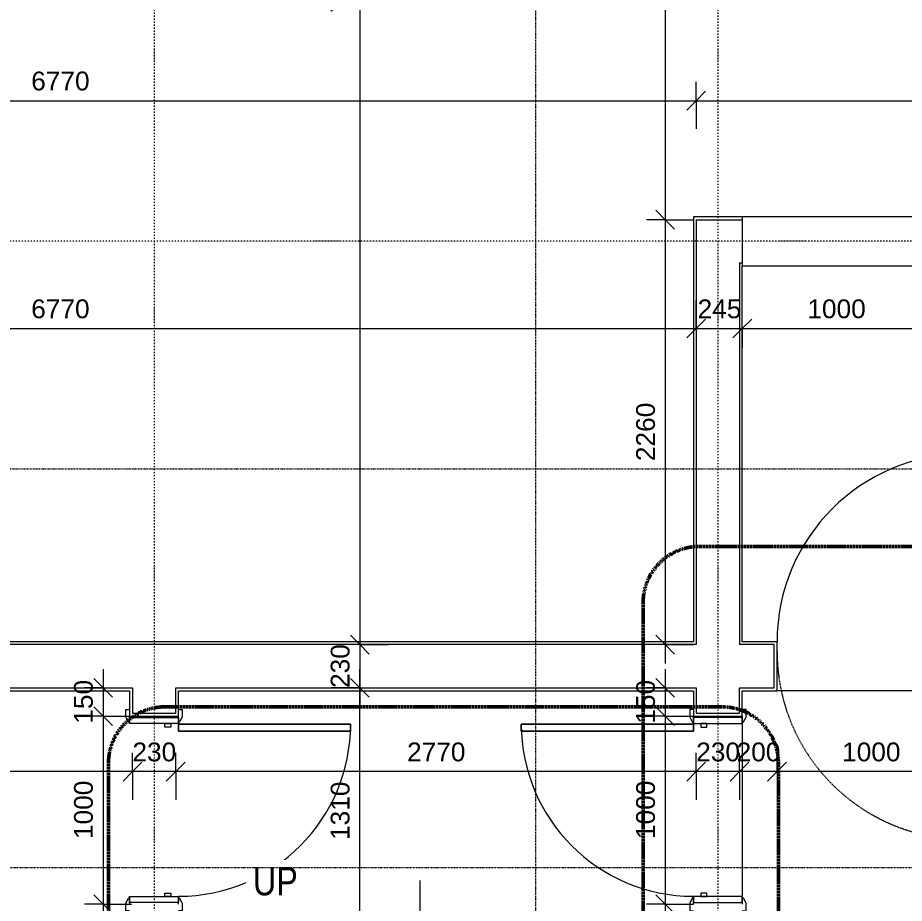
# Model space of a CAD drawing. Header units: millimetres. Extents: x -21051 to 202668, y -15646 to 13691.
# Drawn here: x -1097 to 3621, y -2312 to 2398 of the extents above; entities that cross this region are included whole.
import ezdxf

# ---------------------------------------------------------------- set-up
doc = ezdxf.new("R2010")
doc.units = ezdxf.units.MM
for name, pattern in [('Dash', [6, 4, -2]), ('Dash dot', [15.875, 6.35, -4.7625, 0, -4.7625]), ('Overhead', [2.8, 2, -0.8]), ('TD_Callout Boundary', [4, 2, -2]), ('TD_Level Line', [8, 4, -2, 0, -2])]:
    doc.linetypes.add(name, pattern=pattern)
for name, color, linetype, lineweight in [('A-ANNO-DIMS', 211, 'Continuous', 9), ('A-ANNO-DIMS-100', 211, 'Continuous', 9), ('A-ANNO-SYMB', 150, 'Continuous', 9), ('A-DETL-GENF', 92, 'Continuous', 5), ('A-DETL-MEDM', 33, 'Continuous', 9), ('A-DOOR', 31, 'Continuous', 5), ('A-DOOR-FRAM', 31, 'Continuous', 5), ('A-FLOR', 192, 'Continuous', 5), ('A-WALL', 113, 'Continuous', 5), ('G-ANNO-SYMB', 111, 'Continuous', 9), ('I-WALL', 2, 'Continuous', 5), ('S-GRID', 1, 'Continuous', 9), ('S-STRS', 31, 'Continuous', 5), ('S-STRS-IDEN', 31, 'Continuous', 5)]:
    doc.layers.add(name, color=color, linetype=linetype, lineweight=lineweight)
doc.layers.get('0').off()
doc.styles.add('Arial Narrow', font='ARIALN.TTF', dxfattribs={"height": 150})
doc.styles.add('Arial_3', font='arial.ttf', dxfattribs={"height": 100})
doc.dimstyles.new('Arial_1_0', dxfattribs={"dimscale": 304.8, "dimtxt": 102.02594, "dimasz": 0.328084, "dimexe": 0.328084, "dimexo": 0.0625, "dimgap": 0.082021, "dimtad": 1, "dimdec": 0, "dimzin": 0, "dimdsep": 46, "dimtxsty": 'Arial_3', "dimblk1": 'OBLIQUE', "dimblk2": 'OBLIQUE', "dimsah": 1, "dimcen": 0.09, "dimdle": 0.328084, "dimazin": 0, "dimtfac": 1, "dimtdec": 4, "dimtix": 1, "dimtmove": 0, "dimatfit": 3, "dimfxl": 0.492126, "dimfxlon": 1, "dimtvp": 1, "dimtolj": 1, "dimtzin": 0, "dimarcsym": 2})

# ---------------------------------------------------------------- blocks, each defined once
blk = doc.blocks.new('Doors_IntSgl - 1000x2700mm-873490-00_Ground floor')
at = {"layer": 'A-DOOR'}
for p, q in [((420, 1046), (420, 130)), ((458, 1046), (420, 1046)), ((420, 130), (420, 1046)), ((420, 1046), (458, 1046)), ((458, 130), (458, 1046)), ((458, 1046), (458, 130)), ((-495, 150), (-535, 150)), ((-535, 150), (-535, 130)), ((-469, 136), (-495, 150)), ((495, 150), (469, 136)), ((535, 150), (495, 150)), ((535, 130), (535, 150)), ((-500, 130), (-465, 130)), ((420, 130), (458, 130)), ((458, 130), (420, 130)), ((465, 130), (500, 130)), ((-535, -130), (-535, -150)), ((-465, -130), (-500, -130)), ((-495, -150), (-469, -136)), ((500, -130), (465, -130)), ((469, -136), (495, -150)), ((535, -150), (535, -130)), ((-535, -150), (-495, -150)), ((495, -150), (535, -150))]:
    blk.add_line(p, q, dxfattribs=at)
for centre, radius, start, end in [((458, 130), 916, 90, 180), ((-473, 129), 8.06, 7.125, 60.2551), ((-473, 129), 8.06, 7.125, 60.2551), ((473, 129), 8.06, 119.7449, 172.875), ((473, 129), 8.06, 119.7449, 172.875), ((-473, -129), 8.06, 299.7449, 352.875), ((473, -129), 8.06, 187.125, 240.2551)]:
    blk.add_arc(centre, radius, start, end, dxfattribs=at)
at = {"layer": 'A-DOOR-FRAM'}
for p, q in [((-460, 130), (-492, 130)), ((-492, 130), (-492, -130)), ((-460, -130), (-460, 130)), ((460, 130), (460, -130)), ((492, 130), (460, 130)), ((492, -130), (492, 130)), ((-441, 90), (-460, 90)), ((-460, 90), (-460, 58)), ((-460, 58), (-441, 58)), ((-441, 58), (-441, 90)), ((460, 90), (441, 90)), ((441, 90), (441, 58)), ((441, 58), (460, 58)), ((460, 58), (460, 90)), ((-492, -130), (-460, -130)), ((460, -130), (492, -130))]:
    blk.add_line(p, q, dxfattribs=at)
blk = doc.blocks.new('Doors_IntSgl - 1000x2700mm-873435-00_Ground floor')
at = {"layer": 'A-DOOR'}
for p, q in [((-535, 150), (-495, 150)), ((-535, 130), (-535, 150)), ((-495, 150), (-469, 136)), ((469, 136), (495, 150)), ((495, 150), (535, 150)), ((535, 150), (535, 130)), ((-465, 130), (-500, 130)), ((500, 130), (465, 130)), ((-535, -150), (-535, -130)), ((-500, -130), (-465, -130)), ((-469, -136), (-495, -150)), ((420, -130), (458, -130)), ((420, -1046), (420, -130)), ((420, -130), (420, -1046)), ((458, -130), (420, -130)), ((458, -130), (458, -1046)), ((458, -1046), (458, -130)), ((465, -130), (500, -130)), ((495, -150), (469, -136)), ((535, -130), (535, -150)), ((-495, -150), (-535, -150)), ((535, -150), (495, -150)), ((458, -1046), (420, -1046)), ((420, -1046), (458, -1046))]:
    blk.add_line(p, q, dxfattribs=at)
for centre, radius, start, end in [((-473, 129), 8.06, 7.125, 60.2551), ((473, 129), 8.06, 119.7449, 172.875), ((-473, -129), 8.06, 299.7449, 352.875), ((-473, -129), 8.06, 299.7449, 352.875), ((458, -130), 916, 180, 270), ((473, -129), 8.06, 187.125, 240.2551), ((473, -129), 8.06, 187.125, 240.2551)]:
    blk.add_arc(centre, radius, start, end, dxfattribs=at)
at = {"layer": 'A-DOOR-FRAM'}
for p, q in [((-492, 130), (-460, 130)), ((-492, -130), (-492, 130)), ((-460, 130), (-460, -130)), ((460, 130), (492, 130)), ((460, -130), (460, 130)), ((492, 130), (492, -130)), ((-460, -58), (-441, -58)), ((-460, -90), (-460, -58)), ((-441, -90), (-460, -90)), ((-441, -58), (-441, -90)), ((441, -58), (460, -58)), ((441, -90), (441, -58)), ((460, -90), (441, -90)), ((460, -58), (460, -90)), ((-460, -130), (-492, -130)), ((492, -130), (460, -130))]:
    blk.add_line(p, q, dxfattribs=at)
blk = doc.blocks.new('M_Door-Single-Flush_Panel_Double-Acting_rfaXC - 1000 x 2100mm DOUBLE ACTING DOOR D14-1172062-00_Ground floor')
at = {"layer": 'A-DOOR'}
for p, q in [((500, 1130), (450, 1130)), ((450, 1130), (450, 130)), ((500, 130), (500, 1130)), ((450, 130), (500, 130))]:
    blk.add_line(p, q, dxfattribs=at)
at = {"layer": 'A-DOOR', "linetype": 'Dash'}
for p, q in [((450, 80), (500, 80)), ((450, -920), (450, 80)), ((500, -130), (500, -920)), ((500, -920), (450, -920))]:
    blk.add_line(p, q, dxfattribs=at)
at = {"layer": 'A-DOOR'}
blk.add_arc((500, 130), 1000, 90, 180, dxfattribs=at)
at = {"layer": 'A-DOOR', "linetype": 'Dash'}
blk.add_arc((500, 80), 1000, 180, 270, dxfattribs=at)
blk = doc.blocks.new('M_Door-Opening - 0915 x 2134mm-1242692-00_Ground floor')
at = {"layer": 'A-DETL-GENF', "linetype": 'Overhead'}
for p, q in [((491.8, 130), (-508.2, 130)), ((-508.2, -130), (491.8, -130))]:
    blk.add_line(p, q, dxfattribs=at)
at = {"layer": 'A-DETL-MEDM'}
for p, q in [((-508.2, 130), (-508.2, -130)), ((491.8, -130), (491.8, 130))]:
    blk.add_line(p, q, dxfattribs=at)
blk = doc.blocks.new('DIMBLOCK76-00_Ground floor')
at = {"layer": 'A-ANNO-DIMS-100', "transparency": 16777216}
for p, q in [((2944, -1611.7), (2944, -1511.7)), ((3944, -1611.7), (3944, -1511.7)), ((2944, -1611.7), (2994, -1561.7)), ((3944, -1611.7), (3994, -1561.7)), ((2944, -1611.7), (2894, -1661.7)), ((3944, -1611.7), (2944, -1611.7)), ((2944, -1611.7), (2944, -1761.7)), ((3944, -1611.7), (3894, -1661.7)), ((3944, -1611.7), (3944, -1761.7))]:
    blk.add_line(p, q, dxfattribs=at)
at = {"layer": 'A-ANNO-DIMS-100', "color": 0, "transparency": 16777216, "insert": (3290.2, -1456.9), "char_height": 100, "width": 369.177, "attachment_point": 1, "line_spacing_factor": 0.941778, "style": 'Arial_3'}
blk.add_mtext('1000', dxfattribs=at)
blk = doc.blocks.new('_Oblique')
at = {"color": 0, "linetype": 'ByBlock', "lineweight": -2}
blk.add_line((-0.5, -0.5), (0.5, 0.5), dxfattribs=at)
blk = doc.blocks.new('DIMBLOCK77-00_Ground floor')
at = {"layer": 'A-ANNO-DIMS-100', "transparency": 16777216}
for p, q in [((2744, -1611.7), (2744, -1511.7)), ((2944, -1611.7), (2944, -1511.7)), ((2744, -1611.7), (2794, -1561.7)), ((2944, -1611.7), (2994, -1561.7)), ((2744, -1611.7), (2694, -1661.7)), ((2944, -1611.7), (2744, -1611.7)), ((2744, -1611.7), (2744, -1761.7)), ((2944, -1611.7), (2894, -1661.7)), ((2944, -1611.7), (2944, -1761.7))]:
    blk.add_line(p, q, dxfattribs=at)
at = {"layer": 'A-ANNO-DIMS-100', "color": 0, "transparency": 16777216, "insert": (2728.7, -1456.9), "char_height": 100, "width": 276.883, "attachment_point": 1, "line_spacing_factor": 0.941778, "style": 'Arial_3'}
blk.add_mtext('200', dxfattribs=at)
blk = doc.blocks.new('DIMBLOCK78-00_Ground floor')
at = {"layer": 'A-ANNO-DIMS-100', "transparency": 16777216}
for p, q in [((2514, -1611.7), (2514, -1511.7)), ((2744, -1611.7), (2744, -1511.7)), ((2514, -1611.7), (2564, -1561.7)), ((2744, -1611.7), (2794, -1561.7)), ((2514, -1611.7), (2464, -1661.7)), ((2744, -1611.7), (2514, -1611.7)), ((2514, -1611.7), (2514, -1761.7)), ((2744, -1611.7), (2694, -1661.7)), ((2744, -1611.7), (2744, -1761.7))]:
    blk.add_line(p, q, dxfattribs=at)
at = {"layer": 'A-ANNO-DIMS-100', "color": 0, "transparency": 16777216, "insert": (2513.7, -1456.9), "char_height": 100, "width": 276.883, "attachment_point": 1, "line_spacing_factor": 0.941778, "style": 'Arial_3'}
blk.add_mtext('230', dxfattribs=at)
blk = doc.blocks.new('DIMBLOCK79-00_Ground floor')
at = {"layer": 'A-ANNO-DIMS-100', "transparency": 16777216}
for p, q in [((-256, -1611.7), (-256, -1511.7)), ((2514, -1611.7), (2514, -1511.7)), ((-256, -1611.7), (-206, -1561.7)), ((2514, -1611.7), (2564, -1561.7)), ((-256, -1611.7), (-306, -1661.7)), ((2514, -1611.7), (-256, -1611.7)), ((-256, -1611.7), (-256, -1761.7)), ((2514, -1611.7), (2464, -1661.7)), ((2514, -1611.7), (2514, -1761.7))]:
    blk.add_line(p, q, dxfattribs=at)
at = {"layer": 'A-ANNO-DIMS-100', "color": 0, "transparency": 16777216, "insert": (975.2, -1456.9), "char_height": 100, "width": 369.177, "attachment_point": 1, "line_spacing_factor": 0.941778, "style": 'Arial_3'}
blk.add_mtext('2770', dxfattribs=at)
blk = doc.blocks.new('DIMBLOCK80-00_Ground floor')
at = {"layer": 'A-ANNO-DIMS-100', "transparency": 16777216}
for p, q in [((-486, -1611.7), (-486, -1511.7)), ((-256, -1611.7), (-256, -1511.7)), ((-486, -1611.7), (-436, -1561.7)), ((-256, -1611.7), (-206, -1561.7)), ((-486, -1611.7), (-536, -1661.7)), ((-256, -1611.7), (-486, -1611.7)), ((-486, -1611.7), (-486, -1761.7)), ((-256, -1611.7), (-306, -1661.7)), ((-256, -1611.7), (-256, -1761.7))]:
    blk.add_line(p, q, dxfattribs=at)
at = {"layer": 'A-ANNO-DIMS-100', "color": 0, "transparency": 16777216, "insert": (-486.3, -1456.9), "char_height": 100, "width": 276.883, "attachment_point": 1, "line_spacing_factor": 0.941778, "style": 'Arial_3'}
blk.add_mtext('230', dxfattribs=at)
blk = doc.blocks.new('DIMBLOCK81-00_Ground floor')
at = {"layer": 'A-ANNO-DIMS-100', "transparency": 16777216}
for p, q in [((-4256, -1611.7), (-4256, -1511.7)), ((-486, -1611.7), (-486, -1511.7)), ((-4256, -1611.7), (-4206, -1561.7)), ((-486, -1611.7), (-436, -1561.7)), ((-4256, -1611.7), (-4306, -1661.7)), ((-486, -1611.7), (-4256, -1611.7)), ((-4256, -1611.7), (-4256, -1761.7)), ((-486, -1611.7), (-536, -1661.7)), ((-486, -1611.7), (-486, -1761.7))]:
    blk.add_line(p, q, dxfattribs=at)
at = {"layer": 'A-ANNO-DIMS-100', "color": 0, "transparency": 16777216, "insert": (-2524.8, -1456.9), "char_height": 100, "width": 369.177, "attachment_point": 1, "line_spacing_factor": 0.941778, "style": 'Arial_3'}
blk.add_mtext('3770', dxfattribs=at)
blk = doc.blocks.new('DIMBLOCK103-00_Ground floor')
at = {"layer": 'A-ANNO-DIMS-100', "transparency": 16777216}
for p, q in [((-4256, 744.6), (-4256, 894.6)), ((2514, 744.6), (2514, 894.6)), ((-4256, 744.6), (-4206, 794.6)), ((2514, 744.6), (2564, 794.6)), ((-4356, 744.6), (2514, 744.6)), ((-4256, 744.6), (-4306, 694.6)), ((-4256, 744.6), (-4256, 644.6)), ((2514, 744.6), (2464, 694.6)), ((2514, 744.6), (2514, 644.6))]:
    blk.add_line(p, q, dxfattribs=at)
at = {"layer": 'A-ANNO-DIMS-100', "color": 0, "transparency": 16777216, "insert": (-1024.8, 899.5), "char_height": 100, "width": 369.177, "attachment_point": 1, "line_spacing_factor": 0.941778, "style": 'Arial_3'}
blk.add_mtext('6770', dxfattribs=at)
blk = doc.blocks.new('DIMBLOCK104-00_Ground floor')
at = {"layer": 'A-ANNO-DIMS-100', "transparency": 16777216}
for p, q in [((2514, 744.6), (2514, 894.6)), ((2759, 744.6), (2759, 894.6)), ((2514, 744.6), (2564, 794.6)), ((2759, 744.6), (2809, 794.6)), ((2514, 744.6), (2464, 694.6)), ((2514, 744.6), (2759, 744.6)), ((2514, 744.6), (2514, 644.6)), ((2759, 744.6), (2709, 694.6)), ((2759, 744.6), (2759, 644.6))]:
    blk.add_line(p, q, dxfattribs=at)
at = {"layer": 'A-ANNO-DIMS-100', "color": 0, "transparency": 16777216, "insert": (2521.2, 899.5), "char_height": 100, "width": 276.883, "attachment_point": 1, "line_spacing_factor": 0.941778, "style": 'Arial_3'}
blk.add_mtext('245', dxfattribs=at)
blk = doc.blocks.new('DIMBLOCK105-00_Ground floor')
at = {"layer": 'A-ANNO-DIMS-100', "transparency": 16777216}
for p, q in [((2759, 744.6), (2759, 894.6)), ((3759, 744.6), (3759, 894.6)), ((2759, 744.6), (2809, 794.6)), ((3759, 744.6), (3809, 794.6)), ((2759, 744.6), (2709, 694.6)), ((2759, 744.6), (3759, 744.6)), ((2759, 744.6), (2759, 644.6)), ((3759, 744.6), (3709, 694.6)), ((3759, 744.6), (3759, 644.6))]:
    blk.add_line(p, q, dxfattribs=at)
at = {"layer": 'A-ANNO-DIMS-100', "color": 0, "transparency": 16777216, "insert": (3105.2, 899.5), "char_height": 100, "width": 369.177, "attachment_point": 1, "line_spacing_factor": 0.941778, "style": 'Arial_3'}
blk.add_mtext('1000', dxfattribs=at)
blk = doc.blocks.new('DIMBLOCK128-00_Ground floor')
at = {"layer": 'A-ANNO-DIMS-100', "transparency": 16777216}
for p, q in [((-4256, 1956.3), (-4256, 2056.3)), ((2514, 1956.3), (2514, 2056.3)), ((-4256, 1956.3), (-4206, 2006.3)), ((2514, 1956.3), (2564, 2006.3)), ((-4256, 1956.3), (-4306, 1906.3)), ((-4256, 1956.3), (2514, 1956.3)), ((-4256, 1956.3), (-4256, 1806.3)), ((2514, 1956.3), (2464, 1906.3)), ((2514, 1956.3), (2514, 1806.3))]:
    blk.add_line(p, q, dxfattribs=at)
at = {"layer": 'A-ANNO-DIMS-100', "color": 0, "transparency": 16777216, "insert": (-1024.8, 2111.1), "char_height": 100, "width": 369.177, "attachment_point": 1, "line_spacing_factor": 0.941778, "style": 'Arial_3'}
blk.add_mtext('6770', dxfattribs=at)
blk = doc.blocks.new('DIMBLOCK129-00_Ground floor')
at = {"layer": 'A-ANNO-DIMS-100', "transparency": 16777216}
for p, q in [((8514, 1956.3), (8514, 2106.3)), ((2514, 1956.3), (2514, 2056.3)), ((2514, 1956.3), (2564, 2006.3)), ((8514, 1956.3), (8564, 2006.3)), ((2514, 1956.3), (2464, 1906.3)), ((2514, 1956.3), (8514, 1956.3)), ((2514, 1956.3), (2514, 1806.3)), ((8514, 1956.3), (8464, 1906.3)), ((8514, 1956.3), (8514, 1856.3))]:
    blk.add_line(p, q, dxfattribs=at)
at = {"layer": 'A-ANNO-DIMS-100', "color": 0, "transparency": 16777216, "insert": (5360.2, 2111.1), "char_height": 100, "width": 369.177, "attachment_point": 1, "line_spacing_factor": 0.941778, "style": 'Arial_3'}
blk.add_mtext('6000', dxfattribs=at)
blk = doc.blocks.new('DIMBLOCK192-00_Ground floor')
at = {"layer": 'A-ANNO-DIMS-100', "transparency": 16777216}
for p, q in [((723.8, 6193.5), (723.8, -936.5)), ((723.8, 6093.5), (673.8, 6143.5)), ((723.8, 6093.5), (623.8, 6093.5)), ((723.8, 6093.5), (773.8, 6043.5)), ((723.8, 6093.5), (873.8, 6093.5)), ((723.8, -936.5), (673.8, -886.5)), ((723.8, -936.5), (623.8, -936.5)), ((723.8, -936.5), (773.8, -986.5)), ((723.8, -936.5), (873.8, -936.5))]:
    blk.add_line(p, q, dxfattribs=at)
at = {"layer": 'A-ANNO-DIMS-100', "color": 0, "transparency": 16777216, "insert": (569, 2424.6), "char_height": 100, "width": 369.177, "attachment_point": 1, "rotation": 90, "line_spacing_factor": 0.941778, "style": 'Arial_3'}
blk.add_mtext('7030', dxfattribs=at)
blk = doc.blocks.new('DIMBLOCK193-00_Ground floor')
at = {"layer": 'A-ANNO-DIMS-100', "transparency": 16777216}
for p, q in [((723.8, -936.5), (673.8, -886.5)), ((723.8, -936.5), (623.8, -936.5)), ((723.8, -936.5), (723.8, -1266.5)), ((723.8, -936.5), (773.8, -986.5)), ((723.8, -936.5), (873.8, -936.5)), ((723.8, -1166.5), (673.8, -1116.5)), ((723.8, -1166.5), (623.8, -1166.5)), ((723.8, -1166.5), (773.8, -1216.5)), ((723.8, -1166.5), (873.8, -1166.5))]:
    blk.add_line(p, q, dxfattribs=at)
at = {"layer": 'A-ANNO-DIMS-100', "color": 0, "transparency": 16777216, "insert": (569, -1166.9), "char_height": 100, "width": 276.883, "attachment_point": 1, "rotation": 90, "line_spacing_factor": 0.941778, "style": 'Arial_3'}
blk.add_mtext('230', dxfattribs=at)
blk = doc.blocks.new('DIMBLOCK194-00_Ground floor')
at = {"layer": 'A-ANNO-DIMS-100', "transparency": 16777216}
for p, q in [((2348.9, 6193.5), (2348.9, 1323.5)), ((2348.9, 6093.5), (2298.9, 6143.5)), ((2348.9, 6093.5), (2248.9, 6093.5)), ((2348.9, 6093.5), (2398.9, 6043.5)), ((2348.9, 6093.5), (2498.9, 6093.5)), ((2348.9, 1323.5), (2298.9, 1373.5)), ((2348.9, 1323.5), (2248.9, 1323.5)), ((2348.9, 1323.5), (2398.9, 1273.5)), ((2348.9, 1323.5), (2498.9, 1323.5))]:
    blk.add_line(p, q, dxfattribs=at)
at = {"layer": 'A-ANNO-DIMS-100', "color": 0, "transparency": 16777216, "insert": (2194.1, 3554.6), "char_height": 100, "width": 369.177, "attachment_point": 1, "rotation": 90, "line_spacing_factor": 0.941778, "style": 'Arial_3'}
blk.add_mtext('4770', dxfattribs=at)
blk = doc.blocks.new('DIMBLOCK195-00_Ground floor')
at = {"layer": 'A-ANNO-DIMS-100', "transparency": 16777216}
for p, q in [((2348.9, 1323.5), (2298.9, 1373.5)), ((2348.9, 1323.5), (2248.9, 1323.5)), ((2348.9, 1323.5), (2348.9, -1036.5)), ((2348.9, 1323.5), (2398.9, 1273.5)), ((2348.9, 1323.5), (2498.9, 1323.5)), ((2348.9, -936.5), (2298.9, -886.5)), ((2348.9, -936.5), (2248.9, -936.5)), ((2348.9, -936.5), (2398.9, -986.5)), ((2348.9, -936.5), (2498.9, -936.5))]:
    blk.add_line(p, q, dxfattribs=at)
at = {"layer": 'A-ANNO-DIMS-100', "color": 0, "transparency": 16777216, "insert": (2194.1, 39.6), "char_height": 100, "width": 369.177, "attachment_point": 1, "rotation": 90, "line_spacing_factor": 0.941778, "style": 'Arial_3'}
blk.add_mtext('2260', dxfattribs=at)
blk = doc.blocks.new('DIMBLOCK265-00_Ground floor')
at = {"layer": 'A-ANNO-DIMS-100', "transparency": 16777216}
for p, q in [((723.8, -2476.5), (723.8, -1066.5)), ((723.8, -1166.5), (673.8, -1116.5)), ((723.8, -1166.5), (573.8, -1166.5)), ((723.8, -1166.5), (773.8, -1216.5)), ((723.8, -1166.5), (823.8, -1166.5)), ((723.8, -2476.5), (673.8, -2426.5)), ((723.8, -2476.5), (573.8, -2476.5)), ((723.8, -2476.5), (773.8, -2526.5)), ((723.8, -2476.5), (823.8, -2476.5))]:
    blk.add_line(p, q, dxfattribs=at)
at = {"layer": 'A-ANNO-DIMS-100', "color": 0, "transparency": 16777216, "insert": (569, -1975.4), "char_height": 100, "width": 369.177, "attachment_point": 1, "rotation": 90, "line_spacing_factor": 0.941778, "style": 'Arial_3'}
blk.add_mtext('1310', dxfattribs=at)
blk = doc.blocks.new('DIMBLOCK266-00_Ground floor')
at = {"layer": 'A-ANNO-DIMS-100', "transparency": 16777216}
for p, q in [((-642, -1066.5), (-642, -1316.5)), ((-642, -1166.5), (-692, -1116.5)), ((-642, -1166.5), (-742, -1166.5)), ((-642, -1166.5), (-592, -1216.5)), ((-642, -1166.5), (-492, -1166.5)), ((-642, -1316.5), (-692, -1266.5)), ((-642, -1316.5), (-742, -1316.5)), ((-642, -1316.5), (-592, -1366.5)), ((-642, -1316.5), (-492, -1316.5))]:
    blk.add_line(p, q, dxfattribs=at)
at = {"layer": 'A-ANNO-DIMS-100', "color": 0, "transparency": 16777216, "insert": (-796.9, -1356.9), "char_height": 100, "width": 276.883, "attachment_point": 1, "rotation": 90, "line_spacing_factor": 0.941778, "style": 'Arial_3'}
blk.add_mtext('150', dxfattribs=at)
blk = doc.blocks.new('DIMBLOCK267-00_Ground floor')
at = {"layer": 'A-ANNO-DIMS-100', "transparency": 16777216}
for p, q in [((-642, -1316.5), (-692, -1266.5)), ((-642, -1316.5), (-742, -1316.5)), ((-642, -1316.5), (-642, -2416.5)), ((-642, -1316.5), (-592, -1366.5)), ((-642, -1316.5), (-492, -1316.5)), ((-642, -2316.5), (-692, -2266.5)), ((-642, -2316.5), (-742, -2316.5)), ((-642, -2316.5), (-592, -2366.5)), ((-642, -2316.5), (-492, -2316.5))]:
    blk.add_line(p, q, dxfattribs=at)
at = {"layer": 'A-ANNO-DIMS-100', "color": 0, "transparency": 16777216, "insert": (-796.9, -1970.4), "char_height": 100, "width": 369.177, "attachment_point": 1, "rotation": 90, "line_spacing_factor": 0.941778, "style": 'Arial_3'}
blk.add_mtext('1000', dxfattribs=at)
blk = doc.blocks.new('DIMBLOCK268-00_Ground floor')
at = {"layer": 'A-ANNO-DIMS-100', "transparency": 16777216}
for p, q in [((2348.9, -1066.5), (2348.9, -1316.5)), ((2348.9, -1166.5), (2298.9, -1116.5)), ((2348.9, -1166.5), (2248.9, -1166.5)), ((2348.9, -1166.5), (2398.9, -1216.5)), ((2348.9, -1166.5), (2498.9, -1166.5)), ((2348.9, -1316.5), (2298.9, -1266.5)), ((2348.9, -1316.5), (2248.9, -1316.5)), ((2348.9, -1316.5), (2398.9, -1366.5)), ((2348.9, -1316.5), (2498.9, -1316.5))]:
    blk.add_line(p, q, dxfattribs=at)
at = {"layer": 'A-ANNO-DIMS-100', "color": 0, "transparency": 16777216, "insert": (2194.1, -1356.9), "char_height": 100, "width": 276.883, "attachment_point": 1, "rotation": 90, "line_spacing_factor": 0.941778, "style": 'Arial_3'}
blk.add_mtext('150', dxfattribs=at)
blk = doc.blocks.new('DIMBLOCK269-00_Ground floor')
at = {"layer": 'A-ANNO-DIMS-100', "transparency": 16777216}
for p, q in [((2348.9, -1316.5), (2298.9, -1266.5)), ((2348.9, -1316.5), (2248.9, -1316.5)), ((2348.9, -1316.5), (2348.9, -2416.5)), ((2348.9, -1316.5), (2398.9, -1366.5)), ((2348.9, -1316.5), (2498.9, -1316.5)), ((2348.9, -2316.5), (2298.9, -2266.5)), ((2348.9, -2316.5), (2248.9, -2316.5)), ((2348.9, -2316.5), (2398.9, -2366.5)), ((2348.9, -2316.5), (2498.9, -2316.5))]:
    blk.add_line(p, q, dxfattribs=at)
at = {"layer": 'A-ANNO-DIMS-100', "color": 0, "transparency": 16777216, "insert": (2194.1, -1970.4), "char_height": 100, "width": 369.177, "attachment_point": 1, "rotation": 90, "line_spacing_factor": 0.941778, "style": 'Arial_3'}
blk.add_mtext('1000', dxfattribs=at)

msp = doc.modelspace()

# ---------------------------------------------------------------- linework, layer by layer
at = {"layer": 'A-ANNO-SYMB', "linetype": 'TD_Callout Boundary', "lineweight": 50}
for p, q in [((9038.2, -414.2), (2531.2, -414.2)), ((2231.2, -714.2), (2231.2, -6230.3)), ((2651.2, -1267.2), (-313.6, -1267.2)), ((-613.6, -1567.2), (-613.6, -7276.7)), ((2951.2, -7276.7), (2951.2, -1567.2))]:
    msp.add_line(p, q, dxfattribs=at)
for centre, start, end in [((2531.2, -714.2), 90, 180), ((-313.6, -1567.2), 90, 180), ((2651.2, -1567.2), 0, 90)]:
    msp.add_arc(centre, 300, start, end, dxfattribs=at)
at = {"layer": 'A-FLOR'}
for p, q in [((3944, -1181.5), (2944, -1181.5)), ((2759, -1356.5), (2759, -2276.5))]:
    msp.add_line(p, q, dxfattribs=at)
at = {"layer": 'A-WALL', "lineweight": 18}
for p, q in [((2514, 1323.5), (2514, -936.5)), ((2514, 1323.5), (2759, 1323.5)), ((2744, 1093.5), (2744, -936.5)), ((2744, 1093.5), (2759, 1093.5)), ((2514, -936.5), (-4256, -936.5)), ((2929, -936.5), (2744, -936.5)), ((2929, -1166.5), (2929, -936.5)), ((-4256, -1166.5), (-486, -1166.5)), ((-486, -1166.5), (-486, -1301.5)), ((-256, -1166.5), (2514, -1166.5)), ((-256, -1301.5), (-256, -1166.5)), ((2514, -1166.5), (2514, -1301.5)), ((2744, -1166.5), (2929, -1166.5)), ((2744, -1301.5), (2744, -1166.5)), ((-486, -1301.5), (-256, -1301.5)), ((2514, -1301.5), (2744, -1301.5))]:
    msp.add_line(p, q, dxfattribs=at)
at = {"layer": 'G-ANNO-SYMB', "linetype": 'TD_Level Line', "lineweight": 18}
for p, q in [((1657.8, 10929.8), (1657.8, -14058.8)), ((-19758.3, -0.9), (10415, -0.9))]:
    msp.add_line(p, q, dxfattribs=at)
at = {"layer": 'I-WALL', "lineweight": 18}
for p, q in [((2499, 1338.5), (2499, -921.5)), ((2759, 1338.5), (2499, 1338.5)), ((2759, -921.5), (2759, 1078.5)), ((2499, -921.5), (-4241, -921.5)), ((2944, -921.5), (2759, -921.5)), ((2944, -1181.5), (2944, -921.5)), ((-4241, -1181.5), (-501, -1181.5)), ((-501, -1181.5), (-501, -1316.5)), ((-241, -1181.5), (2499, -1181.5)), ((-241, -1316.5), (-241, -1181.5)), ((2499, -1181.5), (2499, -1316.5)), ((2759, -1181.5), (2944, -1181.5)), ((2759, -1316.5), (2759, -1181.5)), ((-501, -1316.5), (-241, -1316.5)), ((2499, -1316.5), (2759, -1316.5))]:
    msp.add_line(p, q, dxfattribs=at)
at = {"layer": 'S-GRID', "linetype": 'Dash dot', "lineweight": 18}
for p, q in [((-371, 8463.9), (-371, -12107.9)), ((2629, 8463.9), (2629, -12107.9)), ((8563.8, 1208.5), (-16244.3, 1208.5))]:
    msp.add_line(p, q, dxfattribs=at)
at = {"layer": 'S-STRS'}
msp.add_line((1044, -2191.5), (1044, -2476.5), dxfattribs=at)

# ---------------------------------------------------------------- block references
at = {"layer": 'A-DOOR'}
for name, p, rotation in [('M_Door-Opening - 0915 x 2134mm-1242692-00_Ground floor', (3250.8, 1208.5), 180), ('Doors_IntSgl - 1000x2700mm-873435-00_Ground floor', (-371, -1816.5), 90.00000000000006), ('Doors_IntSgl - 1000x2700mm-873490-00_Ground floor', (2629, -1816.5), 90.00000000000006)]:
    msp.add_blockref(name, p, dxfattribs=dict(at, rotation=rotation))
msp.add_blockref('M_Door-Single-Flush_Panel_Double-Acting_rfaXC - 1000 x 2100mm DOUBLE ACTING DOOR D14-1172062-00_Ground floor', (3444, -1051.5), dxfattribs=at)

# ---------------------------------------------------------------- dimensions: what is measured, and where the dimension line sits
at = {"layer": 'A-ANNO-DIMS'}
for base, p1, p2, angle, override, picture, middle in [((723.8, -936.5), (873.8, 6093.5), (873.8, -936.5), 90, {"dimpost": '<>', "dimfxl": 7030}, 'DIMBLOCK192-00_Ground floor', (647.7, 2578.5)), ((2348.9, 1323.5), (2498.9, 6093.5), (2498.9, 1323.5), 90, {"dimpost": '<>', "dimfxl": 4770}, 'DIMBLOCK194-00_Ground floor', (2272.8, 3708.5)), ((2348.9, -936.5), (2498.9, 1323.5), (2498.9, -936.5), 90, {"dimpost": '<>', "dimfxl": 2260}, 'DIMBLOCK195-00_Ground floor', (2272.8, 193.5)), ((2514, 744.6), (-4256, 894.6), (2514, 894.6), 0, {"dimpost": '<>', "dimfxl": 6770}, 'DIMBLOCK103-00_Ground floor', (-871, 820.7)), ((2759, 744.6), (2514, 894.6), (2759, 894.6), 0, {"dimpost": '<>', "dimfxl": 245}, 'DIMBLOCK104-00_Ground floor', (2636.5, 820.7)), ((3759, 744.6), (2759, 894.6), (3759, 894.6), 0, {"dimpost": '<>', "dimfxl": 1000}, 'DIMBLOCK105-00_Ground floor', (3259, 820.7)), ((723.8, -1166.5), (873.8, -936.5), (873.8, -1166.5), 90, {"dimpost": '<>', "dimfxl": 230}, 'DIMBLOCK193-00_Ground floor', (647.7, -1051.5)), ((-642, -1316.5), (-492, -1166.5), (-492, -1316.5), 90, {"dimpost": '<>', "dimfxl": 150}, 'DIMBLOCK266-00_Ground floor', (-718.1, -1241.5)), ((723.8, -1166.5), (573.8, -2476.5), (573.8, -1166.5), 90, {"dimpost": '<>', "dimfxl": 1310}, 'DIMBLOCK265-00_Ground floor', (647.7, -1821.5)), ((2348.9, -1316.5), (2498.9, -1166.5), (2498.9, -1316.5), 90, {"dimpost": '<>', "dimfxl": 150}, 'DIMBLOCK268-00_Ground floor', (2272.8, -1241.5)), ((-642, -2316.5), (-492, -1316.5), (-492, -2316.5), 90, {"dimpost": '<>', "dimfxl": 1000}, 'DIMBLOCK267-00_Ground floor', (-718.1, -1816.5)), ((2348.9, -2316.5), (2498.9, -1316.5), (2498.9, -2316.5), 90, {"dimpost": '<>', "dimfxl": 1000}, 'DIMBLOCK269-00_Ground floor', (2272.8, -1816.5))]:
    dim = msp.add_linear_dim(base=base, p1=p1, p2=p2, angle=angle, dimstyle='Arial_1_0', override=override, dxfattribs=at)
    dim.commit()
    dim.dimension.update_dxf_attribs({"geometry": picture, "text_midpoint": middle})
for base, p1, p2, override, picture, middle in [((2514, 1956.3), (-4256, 1806.3), (2514, 1806.3), {"dimpost": '<>', "dimfxl": 6770}, 'DIMBLOCK128-00_Ground floor', (-871, 2032.3)), ((8514, 1956.3), (2514, 1806.3), (8514, 2106.3), {"dimpost": '<>', "dimfxl": 6007.495318}, 'DIMBLOCK129-00_Ground floor', (5514, 2032.3)), ((-4256, -1611.7), (-486, -1761.7), (-4256, -1761.7), {"dimpost": '<>', "dimfxl": 3770}, 'DIMBLOCK81-00_Ground floor', (-2371, -1535.6)), ((-486, -1611.7), (-256, -1761.7), (-486, -1761.7), {"dimpost": '<>', "dimfxl": 230}, 'DIMBLOCK80-00_Ground floor', (-371, -1535.6)), ((-256, -1611.7), (2514, -1761.7), (-256, -1761.7), {"dimpost": '<>', "dimfxl": 2770}, 'DIMBLOCK79-00_Ground floor', (1129, -1535.7)), ((2514, -1611.7), (2744, -1761.7), (2514, -1761.7), {"dimpost": '<>', "dimfxl": 230}, 'DIMBLOCK78-00_Ground floor', (2629, -1535.6)), ((2744, -1611.7), (2944, -1761.7), (2744, -1761.7), {"dimpost": '<>', "dimfxl": 200}, 'DIMBLOCK77-00_Ground floor', (2844, -1535.7)), ((2944, -1611.7), (3944, -1761.7), (2944, -1761.7), {"dimpost": '<>', "dimfxl": 1000}, 'DIMBLOCK76-00_Ground floor', (3444, -1535.7))]:
    dim = msp.add_linear_dim(base=base, p1=p1, p2=p2, dimstyle='Arial_1_0', override=override, dxfattribs=at)
    dim.commit()
    dim.dimension.update_dxf_attribs({"geometry": picture, "text_midpoint": middle})

# ---------------------------------------------------------------- next in the draw order: texts
at = {"layer": 'S-STRS-IDEN', "insert": (155.2, -2119.5), "char_height": 150, "width": 286.561, "attachment_point": 1, "line_spacing_factor": 0.974696, "style": 'Arial Narrow', "bg_fill": 3, "box_fill_scale": 1.25, "bg_fill_color": 256, "bg_fill_true_color": 13158600, "bg_fill_transparency": 0}
msp.add_mtext('UP', dxfattribs=at)

# ---------------------------------------------------------------- next in the draw order: linework, layer by layer
at = {"layer": 'G-ANNO-SYMB', "linetype": 'TD_Level Line', "lineweight": 18}
msp.add_line((10415, -2122.7), (-19758.3, -2122.7), dxfattribs=at)

doc.saveas('drawing.dxf')
